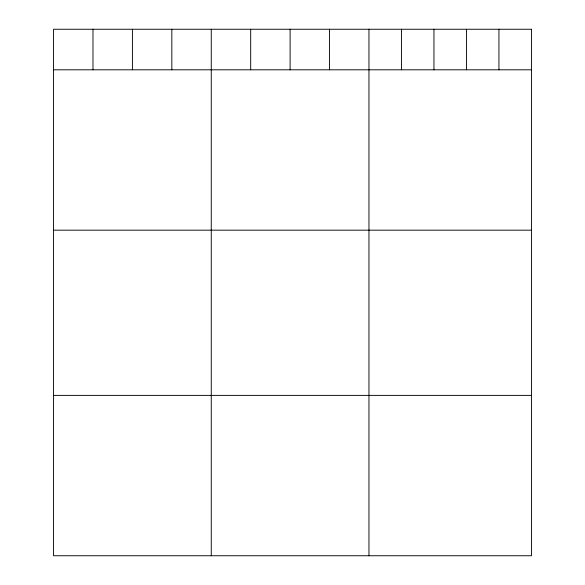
<?xml version="1.0" encoding="UTF-8"?>
<svg xmlns="http://www.w3.org/2000/svg" width="585" height="585" viewBox="0 0 585 585"><rect width="100%" height="100%" fill="white"/><g stroke="black" fill="none" stroke-linecap="round" stroke-linejoin="round"><path stroke-width="0.88" d="M53.564 69.805L531.436 69.805M53.564 230.168L531.436 230.168M53.564 395.387L531.436 395.387M498.939 29.25L498.939 69.805M466.442 29.25L466.442 69.805M433.953 29.25L433.953 69.805M401.456 29.25L401.456 69.805M368.959 29.25L368.959 555.75M329.538 29.25L329.538 69.805M290.109 29.25L290.109 69.805M250.687 29.25L250.687 69.805M211.258 29.25L211.258 555.75M171.836 29.25L171.836 69.805M132.415 29.25L132.415 69.805M92.986 29.25L92.986 69.805M531.436 29.25L53.564 29.25L53.564 555.75L531.436 555.75L531.436 29.25"/></g></svg>
